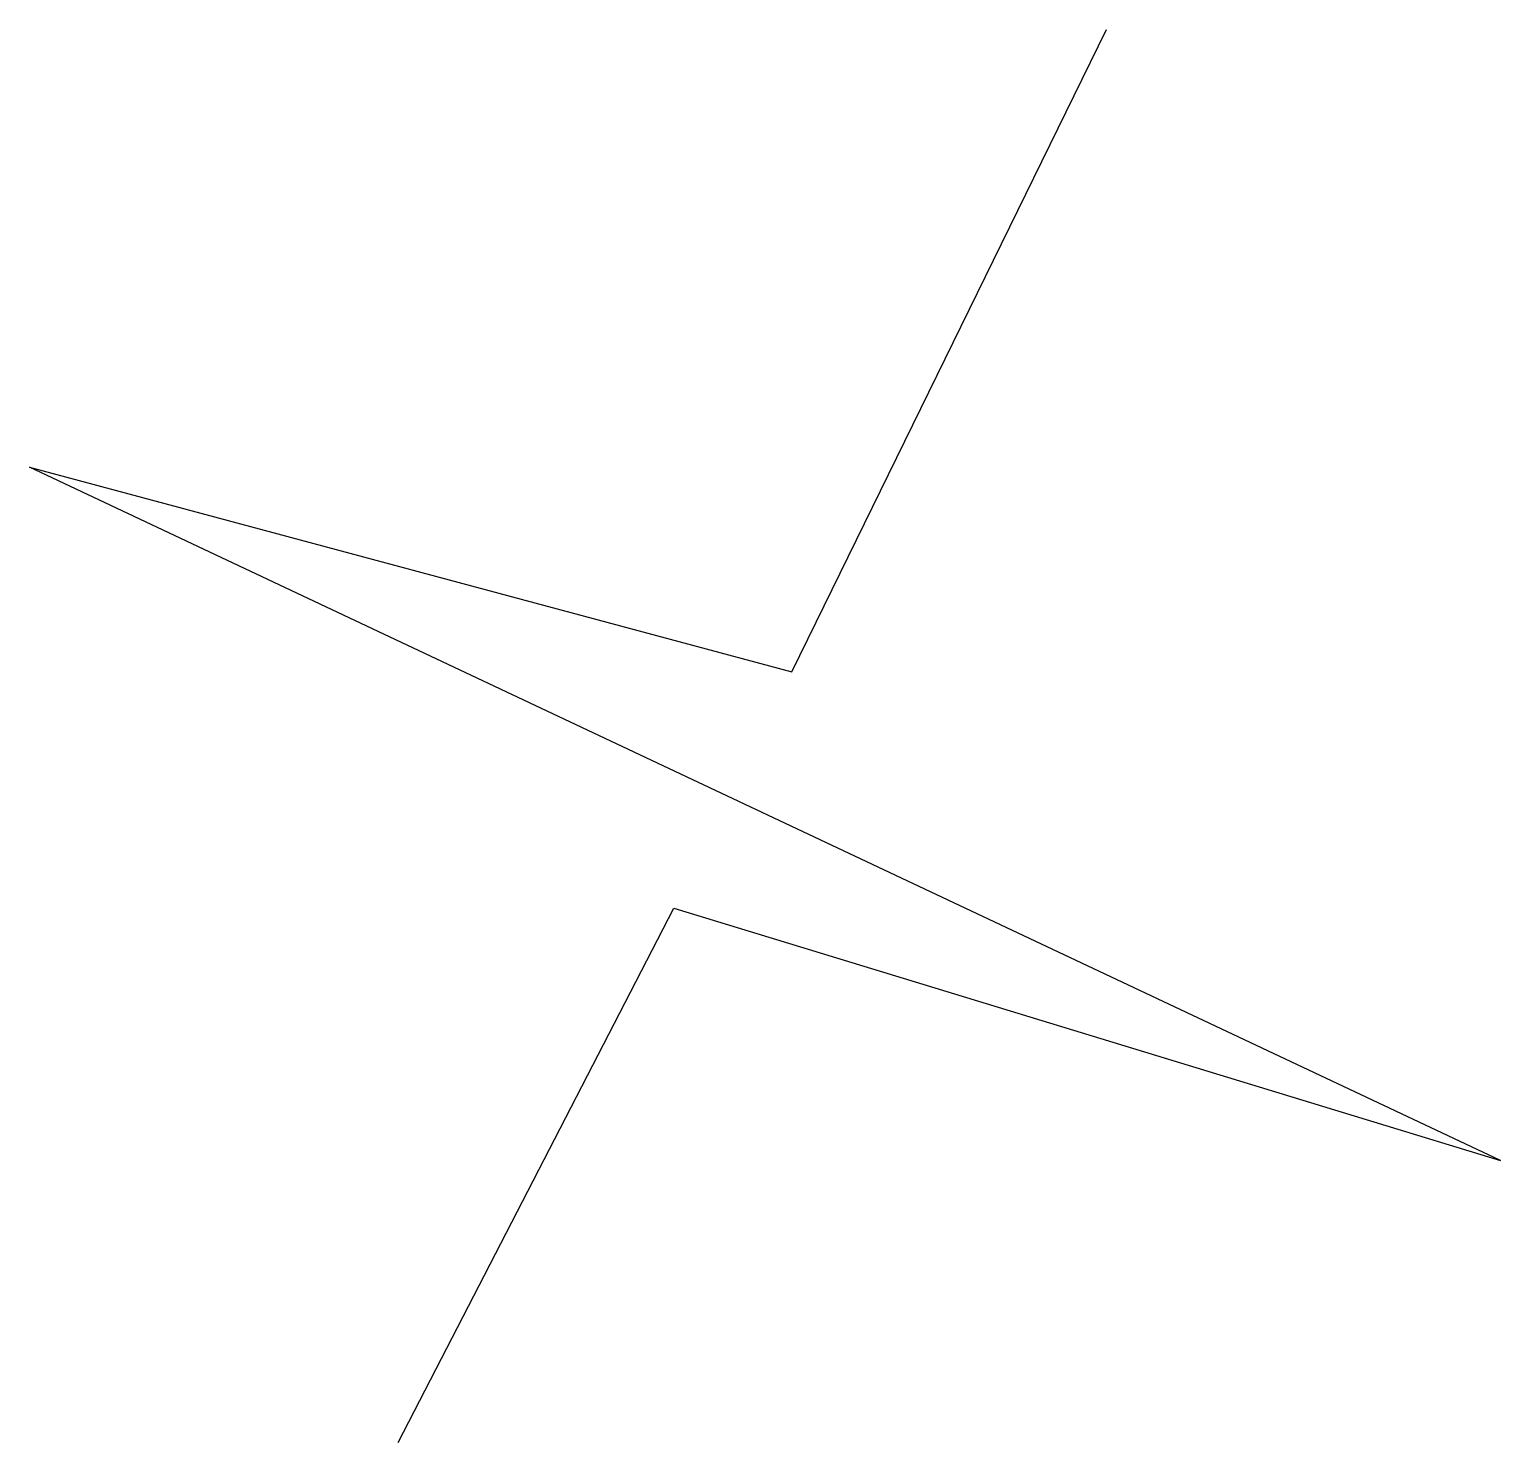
# Model space of a CAD drawing. Extents: x 1 to 2.04, y 0.97 to 1.97.
import ezdxf

# ---------------------------------------------------------------- set-up
doc = ezdxf.new("R2010")
doc.units = 0
doc.header["$MEASUREMENT"] = 0
doc.layers.add('ESCADA', color=1, linetype='CONTINUOUS')

msp = doc.modelspace()

# ---------------------------------------------------------------- linework, layer by layer
at = {"layer": 'ESCADA'}
for p, q in [((1.5356, 1.5108), (1.7582, 1.9654)), ((0.9962, 1.6558), (1.5356, 1.5108)), ((2.037, 1.165), (0.9962, 1.6558)), ((1.257, 0.9654), (1.4521, 1.3437)), ((1.4521, 1.3437), (2.037, 1.165))]:
    msp.add_line(p, q, dxfattribs=at)

doc.saveas('drawing.dxf')
